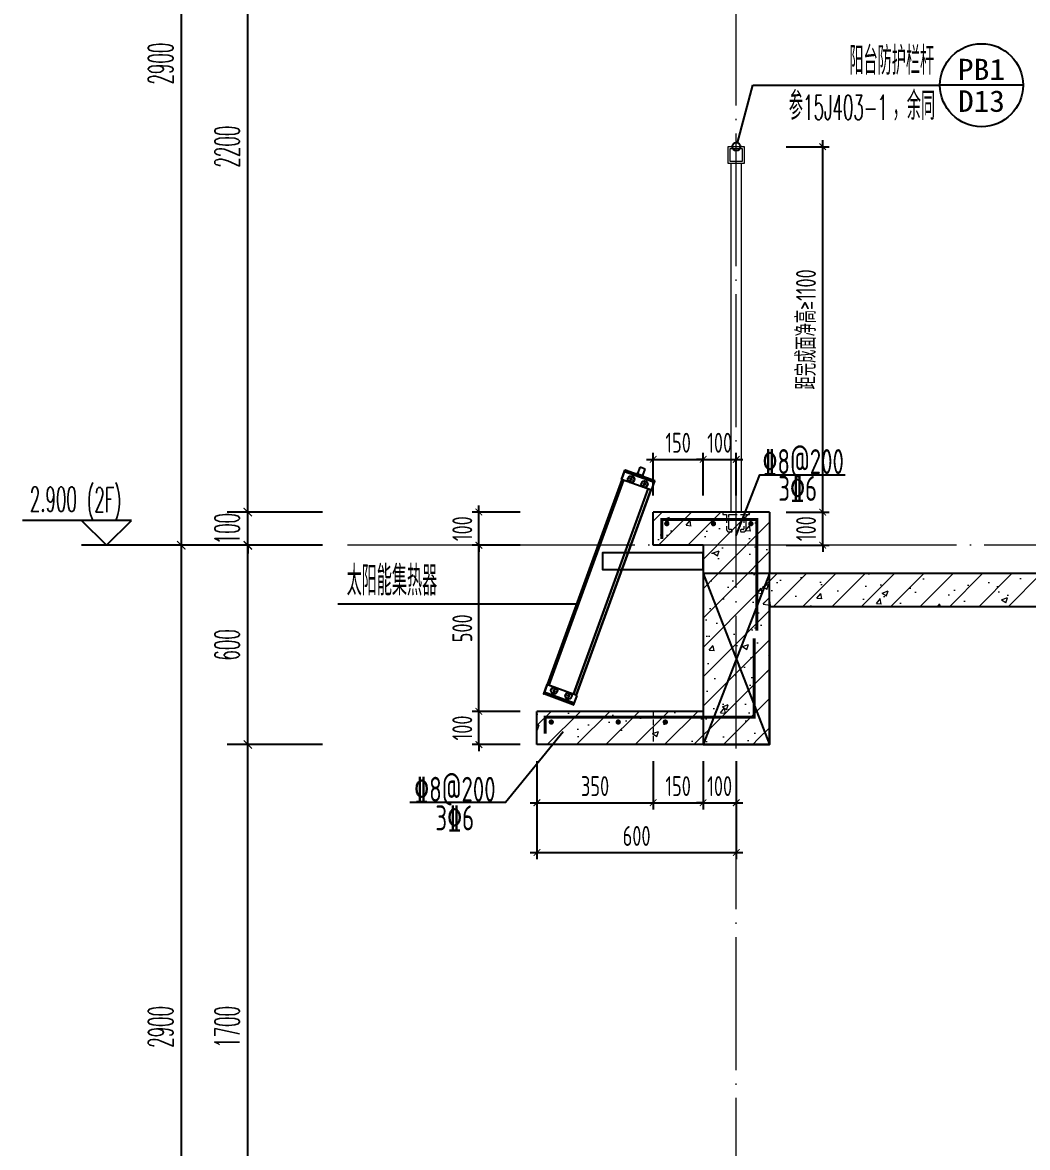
# Model space of a CAD drawing. Extents: x 826826 to 1642106, y -156213 to 399140.
# Drawn here: x 1521143 to 1524167, y 288853 to 292240 of the extents above; entities that cross this region are included whole.
import ezdxf
from ezdxf.enums import TextEntityAlignment as Align

# ---------------------------------------------------------------- set-up
doc = ezdxf.new("R2010")
doc.units = 0
doc.header["$LTSCALE"] = 1000
doc.linetypes.add('DASH', pattern=[0.35, 0.25, -0.1])
doc.linetypes.add('DOTE', pattern=[2.42, 2, -0.2, 0.02, -0.2])
doc.layers.get('0').update_dxf_attribs({"linetype": 'CONTINUOUS'})
doc.layers.get('DEFPOINTS').update_dxf_attribs({"linetype": 'CONTINUOUS'})
for name, color, linetype in [('DIM', 2, 'CONTINUOUS'), ('DIM_ELEV', 3, 'CONTINUOUS'), ('DIM_IDEN', 67, 'CONTINUOUS'), ('PUB_DIM', 3, 'CONTINUOUS'), ('PUB_TEXT', 2, 'CONTINUOUS'), ('REIN', 6, 'CONTINUOUS'), ('S-大样-砼线', 7, 'CONTINUOUS'), ('S-引出线', 40, 'CONTINUOUS'), ('TEXT', 2, 'CONTINUOUS'), ('WALL', 5, 'CONTINUOUS'), ('实线层', 7, 'CONTINUOUS')]:
    doc.layers.add(name, color=color, linetype=linetype)
for name, color, linetype, lineweight in [('DOTE', 251, 'DOTE', 9), ('PUB_HATCH', 8, 'CONTINUOUS', 9), ('平面-看线', 45, 'CONTINUOUS', 15), ('立面-栏杆', 105, 'CONTINUOUS', 15)]:
    doc.layers.add(name, color=color, linetype=linetype, lineweight=lineweight)
doc.styles.add('_TCH_DIM', font='SIMPLEX.shx', dxfattribs={"width": 0.7, "bigfont": 'GBCBIG.shx'})
doc.styles.add('_TCH_DIM_T3', font='SIMPLEX.shx', dxfattribs={"width": 0.494118, "bigfont": 'GBCBIG.shx'})
doc.styles.add('_TCH_LABEL', font='simhei.ttf')
doc.styles.add('DIM_FONT_T3', font='SIMPLEX', dxfattribs={"width": 0.705882, "bigfont": 'GBCBIG'})
doc.styles.add('TSSD_DIMENSION', font='Tssdeng.shx', dxfattribs={"width": 0.7, "bigfont": 'tssdchn.shx'})
doc.styles.add('TSSD_REIN', font='tssdeng.shx', dxfattribs={"width": 0.7, "height": 300, "bigfont": 'tssdchn.shx'})
doc.dimstyles.new('_TCH_ARCH&&25', dxfattribs={"dimtxt": 74.375, "dimasz": 25, "dimexe": 62.5, "dimexo": 75, "dimgap": 25, "dimtad": 1, "dimdec": 0, "dimzin": 0, "dimdsep": 46, "dimtxsty": '_TCH_DIM_T3', "dimblk": 'ARCHTICK', "dimcen": 0.09, "dimclrt": 7, "dimazin": 0, "dimtfac": 1, "dimtdec": 0, "dimtix": 1, "dimtmove": 2, "dimatfit": 3, "dimldrblk": 'ARCHTICK', "dimfxl": 0, "dimtolj": 1, "dimtzin": 0, "dimarcsym": 0})
doc.dimstyles.new('TSSD_20_20', dxfattribs={"dimtxt": 60, "dimasz": 20, "dimexe": 20, "dimexo": 50, "dimgap": 20, "dimtad": 1, "dimdec": 0, "dimzin": 0, "dimdsep": 46, "dimtxsty": 'TSSD_DIMENSION', "dimblk": 'ARCHTICK', "dimblk1": 'ARCHTICK', "dimblk2": 'ARCHTICK', "dimcen": 0, "dimdle": 20, "dimclrt": 7, "dimadec": 0, "dimazin": 0, "dimtfac": 1, "dimtdec": 0, "dimtix": 1, "dimtmove": 2, "dimatfit": 3, "dimfxl": 0, "dimtolj": 1, "dimtzin": 0, "dimarcsym": 0})
pattern_1 = [(45, (689015.794, 456209.414), (-44.194174, 44.194174), []), (50, (689015.8, 456209.41), (179.315046, -15.688034), [18.75, -206.25]), (355, (689015.8, 456209.41), (-34.687833, 188.048033), [15, -165]), (100.4514, (689030.74, 456208.1), (144.627345, 172.359886), [15.935047, -175.285528]), (46.1842, (689015.8, 456259.41), (266.81026, -41.379754), [28.125, -309.375]), (96.6356, (689038.03, 456255.97), (233.66568, 243.52947), [23.90257, -262.92825]), (351.1842, (689015.8, 456259.41), (233.66549, 243.52965), [22.5, -247.5]), (21, (689040.8, 456246.91), (149.226763, -100.654723), [18.75, -206.25]), (326, (689040.8, 456246.91), (60.828833, 181.28751), [15, -165]), (71.4514, (689053.23, 456238.53), (210.055657, 80.632624), [15.935047, -175.285528]), (37.5, (689015.794, 456209.414), (3.039964, 83.2234635), [0, -163, 0, -167.5, 0, -165.625]), (7.5, (689015.79, 456209.41), (65.767384, 98.602928), [0, -95.5, 0, -159.25, 0, -63.125]), (327.5, (688960.044, 456209.414), (133.455609, -5.638718), [0, -62.5, 0, -195, 0, -258.75]), (317.5, (688935.04, 456209.41), (145.796542, 25.026246), [0, -81.25, 0, -129.5, 0, -183.75])]

# ---------------------------------------------------------------- blocks, each defined once
blk = doc.blocks.new('A$C01192DFB')
at = {"layer": '实线层', "color": 5}
for p, q in [((-245.2, 221), (-235.1, 248.7)), ((-244.8, 220.8), (-234.5, 249)), ((-146.5, 211.5), (-236.8, 244.3)), ((-146.9, 212), (-236.2, 244.4)), ((-235.1, 248.7), (-234.7, 248.5)), ((-145.3, 216.4), (-234.6, 248.9)), ((-145.2, 216.5), (-234.5, 249)), ((-196.4, 238.3), (-203, 237.5)), ((-176.7, 228), (-203, 237.5)), ((-196.4, 238.3), (-189.3, 257.6)), ((-196.4, 238.3), (-181.3, 232.8)), ((-174.3, 252.1), (-189.3, 257.6)), ((-181.3, 232.8), (-174.3, 252.1)), ((-468.5, -396.9), (-243.8, 220.5)), ((-243.5, 220.4), (-468.2, -397)), ((-467.7, -397.2), (-243, 220.2)), ((-240, 219.1), (-464.7, -398.3)), ((-239.5, 218.9), (-464.2, -398.5)), ((-155, 188.2), (-245.2, 221)), ((-219.7, 220.8), (-218.7, 223.5)), ((-217.8, 218.6), (-219.7, 220.8)), ((-219.4, 214.4), (-214.3, 228.2)), ((-218.7, 223.5), (-215.9, 224)), ((-215, 219.1), (-217.8, 218.6)), ((-215.9, 224), (-214, 221.8)), ((-214, 221.8), (-215, 219.1)), ((-181.3, 232.8), (-176.7, 228)), ((-179.3, 206.1), (-178.4, 208.8)), ((-177.5, 203.9), (-179.3, 206.1)), ((-179, 199.7), (-174, 213.5)), ((-178.4, 208.8), (-175.5, 209.3)), ((-174.6, 204.4), (-177.5, 203.9)), ((-175.5, 209.3), (-173.7, 207.1)), ((-173.7, 207.1), (-174.6, 204.4)), ((-155.5, 188.3), (-145.2, 216.5)), ((-155, 188.2), (-144.9, 215.9)), ((-144.9, 215.9), (-145.4, 216)), ((-166, 192.2), (-390.7, -425.2)), ((-165.7, 192), (-390.4, -425.3)), ((-381.9, -428.4), (-157.2, 189)), ((-156.8, 188.8), (-381.5, -428.6)), ((-381.1, -428.7), (-156.4, 188.7)), ((-469.9, -396.4), (-480, -424.1)), ((-469.5, -396.6), (-479.7, -424.8)), ((-379.7, -429.2), (-469.9, -396.4)), ((-379.7, -429.2), (-468, -397.1)), ((-480, -424.1), (-479.6, -424.3)), ((-390.4, -457.1), (-479.7, -424.6)), ((-390.5, -457.2), (-479.7, -424.8)), ((-388.2, -452.5), (-478.4, -419.7)), ((-388.8, -452.7), (-478.1, -420.2)), ((-450.2, -412.7), (-451.2, -415.4)), ((-451.2, -415.4), (-449.4, -417.6)), ((-445.9, -408), (-450.9, -421.8)), ((-447.4, -412.2), (-450.2, -412.7)), ((-449.4, -417.6), (-446.5, -417.1)), ((-445.5, -414.4), (-447.4, -412.2)), ((-446.5, -417.1), (-445.5, -414.4)), ((-406.6, -428.6), (-407.6, -431.3)), ((-407.6, -431.3), (-405.7, -433.5)), ((-402.2, -423.9), (-407.2, -437.7)), ((-403.7, -428.1), (-406.6, -428.6)), ((-405.7, -433.5), (-402.9, -433)), ((-401.9, -430.3), (-403.7, -428.1)), ((-402.9, -433), (-401.9, -430.3)), ((-380.2, -429.1), (-390.5, -457.2)), ((-379.7, -429.2), (-389.8, -456.9)), ((-389.8, -456.9), (-390.3, -456.8))]:
    blk.add_line(p, q, dxfattribs=at)
for points in [[(-236.8, 244.3), (-236.7, 244.4), (-236.5, 244.5), (-236.4, 244.5), (-236.2, 244.4)], [(-146.5, 211.5), (-146.5, 211.6), (-146.6, 211.7), (-146.7, 211.9), (-146.9, 212)], [(-478.4, -419.7), (-478.4, -419.8), (-478.4, -420), (-478.2, -420.1), (-478.1, -420.2)], [(-388.2, -452.5), (-388.3, -452.6), (-388.4, -452.7), (-388.6, -452.7), (-388.8, -452.7)]]:
    blk.add_lwpolyline(points, dxfattribs=at)
blk.add_lwpolyline([(0, 0), (-302.4, 0), (-302.4, -49.7), (0, -49.7)], close=True, dxfattribs=at)
for centre, radius in [((-216.8, 221.3), 10), ((-216.8, 221.3), 9.5), ((-176.5, 206.6), 10), ((-176.5, 206.6), 9.5), ((-448.4, -414.9), 10), ((-448.4, -414.9), 9.5), ((-404.7, -430.8), 10), ((-404.7, -430.8), 9.5)]:
    blk.add_circle(centre, radius, dxfattribs=at)
for centre, start, end in [((-234.7, 248.5), 70, 160), ((-145.4, 216), 340, 70), ((-479.6, -424.3), 160, 250), ((-390.3, -456.8), 250, 340)]:
    blk.add_arc(centre, 0.5, start, end, dxfattribs=at)
blk = doc.blocks.new('A$C1D9D50FA')
at = {"layer": '立面-栏杆'}
for p, q in [((-15, 0), (-15, 1050)), ((15, 1050), (15, 0))]:
    blk.add_line(p, q, dxfattribs=at)
at = {"layer": '立面-栏杆', "linetype": 'DASH', "ltscale": 0.1}
for p, q in [((40, 0), (-40, 0)), ((-40, 0), (-40, -7.1)), ((40, -7.1), (40, 0)), ((-40, -7.1), (-29.7, -7.1)), ((-29.7, -7.1), (-29.7, -51)), ((-22.5, -7.1), (22.4, -7.1)), ((-22.5, -51), (-22.5, -7.1)), ((22.4, -7.1), (22.4, -51)), ((29.6, -7.1), (40, -7.1)), ((29.6, -51), (29.6, -7.1)), ((-15.3, -52.8), (-20.7, -52.8)), ((-20.7, -60), (-15.3, -60)), ((-12.6, -57.3), (-12.6, -55.5)), ((12.5, -55.5), (12.5, -57.3)), ((20.6, -52.8), (15.2, -52.8)), ((15.2, -60), (20.6, -60))]:
    blk.add_line(p, q, dxfattribs=at)
at = {"layer": '立面-栏杆'}
for points in [[(25, 1100), (-25, 1100), (-25, 1050), (25, 1050)], [(19, 1094), (-19, 1094), (-19, 1056), (19, 1056)]]:
    blk.add_lwpolyline(points, close=True, dxfattribs=at)
at = {"layer": '立面-栏杆', "linetype": 'DASH', "ltscale": 0.1}
for centre, major_axis, start_param, end_param in [((-20.7, -51), (6.36, 6.36), 2.356194, 3.926991), ((-20.7, -51), (1.27, 1.27), 2.356194, 3.926991), ((-15.3, -55.5), (1.91, 1.91), 5.497787, 7.068583), ((-15.3, -57.3), (1.91, 1.91), 3.926991, 5.497787), ((15.2, -55.5), (1.91, 1.91), 0.785398, 2.356194), ((17.1, -55.4), (3.53, 3.53), 2.748894, 3.534292), ((20.6, -51), (-6.36, 6.36), 2.356194, 3.926991), ((20.6, -51), (-1.27, 1.27), 2.356194, 3.926991)]:
    blk.add_ellipse(centre, major_axis=major_axis, ratio=1, start_param=start_param, end_param=end_param, dxfattribs=at)
blk = doc.blocks.new('A$C569B46DE')
at = {"layer": 'DIM_IDEN'}
for p, q in [((-21.8, 11.9), (24.7, 185.1)), ((24.7, 185.1), (588.1, 185.1)), ((838.1, 185.1), (588.1, 185.1))]:
    blk.add_line(p, q, dxfattribs=at)
for centre, radius in [((713.1, 185.1), 125), ((-25, 0), 12.3)]:
    blk.add_circle(centre, radius, dxfattribs=at)
at = {"layer": 'PUB_TEXT', "style": '_TCH_DIM'}
for s, height, width, p in [('阳台防护栏杆', 84.4, 0.7, (315.4, 216.7)), ('参', 84.4, 0.7, (133.2, 81)), ('，余同', 84.4, 0.7, (445.7, 81)), ('15J403-1', 74.38, 0.494118, (176.2, 81))]:
    blk.add_text(s, height=height, dxfattribs=dict(at, width=width)).set_placement(p)
at = {"layer": 'PUB_TEXT', "style": '_TCH_LABEL'}
for s, height, width, p, p2 in [('PB1', 63.81, 1.034884, (641.8, 200.7), (784.3, 200.7)), ('D13', 64.73, 1.00565, (642.8, 104.9), (783.3, 104.9))]:
    blk.add_text(s, height=height, dxfattribs=dict(at, width=width)).set_placement(p, p2, align=Align.FIT)
blk = doc.blocks.new('_ArchTick')
at = {"color": 0, "linetype": 'ByBlock', "const_width": 0.15}
blk.add_lwpolyline([(-0.5, -0.5), (0.5, 0.5)], dxfattribs=at)
blk = doc.blocks.new('*D1947')
at = {"layer": 'DEFPOINTS', "color": 0}
for p in [(1522691, 290066.4), (1523291, 290066.4), (1523291, 289741.3)]:
    blk.add_point(p, dxfattribs=at)
at = {"layer": 'DIM', "color": 0, "lineweight": -2}
for p, q in [((1522691, 290016.4), (1522691, 289721.3)), ((1523291, 290016.4), (1523291, 289721.3)), ((1522671, 289741.3), (1523311, 289741.3))]:
    blk.add_line(p, q, dxfattribs=at)
at = {"layer": 'DIM', "color": 0, "lineweight": -2, "xscale": 20, "yscale": 20, "zscale": 20, "rotation": 180}
blk.add_blockref('_ArchTick', (1522691, 289741.3), dxfattribs=at)
at = {"layer": 'DIM', "color": 0, "lineweight": -2, "xscale": 20, "yscale": 20, "zscale": 20}
blk.add_blockref('_ArchTick', (1523291, 289741.3), dxfattribs=at)
at = {"layer": 'DIM', "color": 7, "insert": (1522991, 289791.3), "char_height": 60, "attachment_point": 5, "style": 'TSSD_DIMENSION'}
blk.add_mtext('\\A1;600', dxfattribs=at)
blk = doc.blocks.new('*D1948')
at = {"layer": 'DEFPOINTS', "color": 0}
for p in [(1522691, 290066.4), (1523041, 290066.4), (1523041, 289891.3)]:
    blk.add_point(p, dxfattribs=at)
at = {"layer": 'DIM', "color": 0, "lineweight": -2}
for p, q in [((1522691, 290016.4), (1522691, 289871.3)), ((1523041, 290016.4), (1523041, 289871.3)), ((1522671, 289891.3), (1523061, 289891.3))]:
    blk.add_line(p, q, dxfattribs=at)
at = {"layer": 'DIM', "color": 0, "lineweight": -2, "xscale": 20, "yscale": 20, "zscale": 20, "rotation": 180}
blk.add_blockref('_ArchTick', (1522691, 289891.3), dxfattribs=at)
at = {"layer": 'DIM', "color": 0, "lineweight": -2, "xscale": 20, "yscale": 20, "zscale": 20}
blk.add_blockref('_ArchTick', (1523041, 289891.3), dxfattribs=at)
at = {"layer": 'DIM', "color": 7, "insert": (1522866, 289941.3), "char_height": 60, "attachment_point": 5, "style": 'TSSD_DIMENSION'}
blk.add_mtext('\\A1;350', dxfattribs=at)
blk = doc.blocks.new('*D1949')
at = {"layer": 'DEFPOINTS', "color": 0}
for p in [(1523041, 290066.4), (1523191, 290066.4), (1523191, 289891.3)]:
    blk.add_point(p, dxfattribs=at)
at = {"layer": 'DIM', "color": 0, "lineweight": -2}
for p, q in [((1523041, 290016.4), (1523041, 289871.3)), ((1523191, 290016.4), (1523191, 289871.3)), ((1523021, 289891.3), (1523211, 289891.3))]:
    blk.add_line(p, q, dxfattribs=at)
at = {"layer": 'DIM', "color": 0, "lineweight": -2, "xscale": 20, "yscale": 20, "zscale": 20, "rotation": 180}
blk.add_blockref('_ArchTick', (1523041, 289891.3), dxfattribs=at)
at = {"layer": 'DIM', "color": 0, "lineweight": -2, "xscale": 20, "yscale": 20, "zscale": 20}
blk.add_blockref('_ArchTick', (1523191, 289891.3), dxfattribs=at)
at = {"layer": 'DIM', "color": 7, "insert": (1523116, 289941.3), "char_height": 60, "attachment_point": 5, "style": 'TSSD_DIMENSION'}
blk.add_mtext('\\A1;150', dxfattribs=at)
blk = doc.blocks.new('*D1950')
at = {"layer": 'DEFPOINTS', "color": 0}
for p in [(1523191, 290066.4), (1523291, 290066.4), (1523291, 289891.3)]:
    blk.add_point(p, dxfattribs=at)
at = {"layer": 'DIM', "color": 0, "lineweight": -2}
for p, q in [((1523191, 290016.4), (1523191, 289871.3)), ((1523291, 290016.4), (1523291, 289871.3)), ((1523191, 289891.3), (1523171, 289891.3)), ((1523191, 289891.3), (1523291, 289891.3)), ((1523291, 289891.3), (1523311, 289891.3))]:
    blk.add_line(p, q, dxfattribs=at)
at = {"layer": 'DIM', "color": 0, "lineweight": -2, "xscale": 20, "yscale": 20, "zscale": 20}
blk.add_blockref('_ArchTick', (1523191, 289891.3), dxfattribs=at)
at = {"layer": 'DIM', "color": 0, "lineweight": -2, "xscale": 20, "yscale": 20, "zscale": 20, "rotation": 180}
blk.add_blockref('_ArchTick', (1523291, 289891.3), dxfattribs=at)
at = {"layer": 'DIM', "color": 7, "insert": (1523241, 289941.3), "char_height": 60, "attachment_point": 5, "style": 'TSSD_DIMENSION'}
blk.add_mtext('\\A1;100', dxfattribs=at)
blk = doc.blocks.new('*D1953')
at = {"layer": 'DEFPOINTS', "color": 0}
for p in [(1523191, 290925), (1523041, 290766.4), (1523191, 290766.4)]:
    blk.add_point(p, dxfattribs=at)
at = {"layer": 'DIM', "color": 0, "lineweight": -2}
for p, q in [((1523041, 290816.4), (1523041, 290945)), ((1523191, 290816.4), (1523191, 290945)), ((1523021, 290925), (1523211, 290925))]:
    blk.add_line(p, q, dxfattribs=at)
at = {"layer": 'DIM', "color": 0, "lineweight": -2, "xscale": 20, "yscale": 20, "zscale": 20, "rotation": 180}
blk.add_blockref('_ArchTick', (1523041, 290925), dxfattribs=at)
at = {"layer": 'DIM', "color": 0, "lineweight": -2, "xscale": 20, "yscale": 20, "zscale": 20}
blk.add_blockref('_ArchTick', (1523191, 290925), dxfattribs=at)
at = {"layer": 'DIM', "color": 7, "insert": (1523116, 290975), "char_height": 60, "attachment_point": 5, "style": 'TSSD_DIMENSION'}
blk.add_mtext('\\A1;150', dxfattribs=at)
blk = doc.blocks.new('*D1954')
at = {"layer": 'DEFPOINTS', "color": 0}
for p in [(1523291, 290925), (1523191, 290766.4), (1523291, 290766.4)]:
    blk.add_point(p, dxfattribs=at)
at = {"layer": 'DIM', "color": 0, "lineweight": -2}
for p, q in [((1523191, 290816.4), (1523191, 290945)), ((1523291, 290816.4), (1523291, 290945)), ((1523191, 290925), (1523171, 290925)), ((1523191, 290925), (1523291, 290925)), ((1523291, 290925), (1523311, 290925))]:
    blk.add_line(p, q, dxfattribs=at)
at = {"layer": 'DIM', "color": 0, "lineweight": -2, "xscale": 20, "yscale": 20, "zscale": 20}
blk.add_blockref('_ArchTick', (1523191, 290925), dxfattribs=at)
at = {"layer": 'DIM', "color": 0, "lineweight": -2, "xscale": 20, "yscale": 20, "zscale": 20, "rotation": 180}
blk.add_blockref('_ArchTick', (1523291, 290925), dxfattribs=at)
at = {"layer": 'DIM', "color": 7, "insert": (1523241, 290975), "char_height": 60, "attachment_point": 5, "style": 'TSSD_DIMENSION'}
blk.add_mtext('\\A1;100', dxfattribs=at)
blk = doc.blocks.new('*D1955')
at = {"layer": 'DEFPOINTS', "color": 0}
for p in [(1523391, 291866.4), (1523551, 291866.4), (1523391, 290766.4)]:
    blk.add_point(p, dxfattribs=at)
at = {"layer": 'DIM', "color": 0, "lineweight": -2}
for p, q in [((1523551, 290746.4), (1523551, 291886.4)), ((1523441, 291866.4), (1523571, 291866.4)), ((1523441, 290766.4), (1523571, 290766.4))]:
    blk.add_line(p, q, dxfattribs=at)
at = {"layer": 'DIM', "color": 0, "lineweight": -2, "xscale": 20, "yscale": 20, "zscale": 20}
for p, rotation in [((1523551, 291866.4), 90), ((1523551, 290766.4), 270)]:
    blk.add_blockref('_ArchTick', p, dxfattribs=dict(at, rotation=rotation))
at = {"layer": 'DIM', "color": 7, "insert": (1523501, 291316.4), "char_height": 60, "attachment_point": 5, "rotation": 90, "style": 'TSSD_DIMENSION'}
blk.add_mtext('\\A1;距完成面净高≥1100', dxfattribs=at)
blk = doc.blocks.new('*D1956')
at = {"layer": 'DEFPOINTS', "color": 0}
for p in [(1523391, 290766.4), (1523551, 290766.4), (1523391, 290666.4)]:
    blk.add_point(p, dxfattribs=at)
at = {"layer": 'DIM', "color": 0, "lineweight": -2}
for p, q in [((1523441, 290766.4), (1523571, 290766.4)), ((1523551, 290766.4), (1523551, 290786.4)), ((1523551, 290666.4), (1523551, 290766.4)), ((1523441, 290666.4), (1523571, 290666.4)), ((1523551, 290666.4), (1523551, 290646.4))]:
    blk.add_line(p, q, dxfattribs=at)
at = {"layer": 'DIM', "color": 0, "lineweight": -2, "xscale": 20, "yscale": 20, "zscale": 20}
for p, rotation in [((1523551, 290766.4), 270), ((1523551, 290666.4), 90)]:
    blk.add_blockref('_ArchTick', p, dxfattribs=dict(at, rotation=rotation))
at = {"layer": 'DIM', "color": 7, "insert": (1523501, 290716.4), "char_height": 60, "attachment_point": 5, "rotation": 90, "style": 'TSSD_DIMENSION'}
blk.add_mtext('\\A1;100', dxfattribs=at)
blk = doc.blocks.new('*D1957')
at = {"layer": 'DEFPOINTS', "color": 0}
for p in [(1522516.4, 290766.4), (1522691, 290766.4), (1522691, 290666.4)]:
    blk.add_point(p, dxfattribs=at)
at = {"layer": 'DIM', "color": 0, "lineweight": -2}
for p, q in [((1522641, 290766.4), (1522496.4, 290766.4)), ((1522516.4, 290766.4), (1522516.4, 290786.4)), ((1522516.4, 290666.4), (1522516.4, 290766.4)), ((1522641, 290666.4), (1522496.4, 290666.4)), ((1522516.4, 290666.4), (1522516.4, 290646.4))]:
    blk.add_line(p, q, dxfattribs=at)
at = {"layer": 'DIM', "color": 0, "lineweight": -2, "xscale": 20, "yscale": 20, "zscale": 20}
for p, rotation in [((1522516.4, 290766.4), 270), ((1522516.4, 290666.4), 90)]:
    blk.add_blockref('_ArchTick', p, dxfattribs=dict(at, rotation=rotation))
at = {"layer": 'DIM', "color": 7, "insert": (1522466.4, 290716.4), "char_height": 60, "attachment_point": 5, "rotation": 90, "style": 'TSSD_DIMENSION'}
blk.add_mtext('\\A1;100', dxfattribs=at)
blk = doc.blocks.new('*D1958')
at = {"layer": 'DEFPOINTS', "color": 0}
for p in [(1522516.4, 290666.4), (1522691, 290666.4), (1522691, 290166.4)]:
    blk.add_point(p, dxfattribs=at)
at = {"layer": 'DIM', "color": 0, "lineweight": -2}
for p, q in [((1522641, 290666.4), (1522496.4, 290666.4)), ((1522516.4, 290146.4), (1522516.4, 290686.4)), ((1522641, 290166.4), (1522496.4, 290166.4))]:
    blk.add_line(p, q, dxfattribs=at)
at = {"layer": 'DIM', "color": 0, "lineweight": -2, "xscale": 20, "yscale": 20, "zscale": 20}
for p, rotation in [((1522516.4, 290666.4), 90), ((1522516.4, 290166.4), 270)]:
    blk.add_blockref('_ArchTick', p, dxfattribs=dict(at, rotation=rotation))
at = {"layer": 'DIM', "color": 7, "insert": (1522466.4, 290416.4), "char_height": 60, "attachment_point": 5, "rotation": 90, "style": 'TSSD_DIMENSION'}
blk.add_mtext('\\A1;500', dxfattribs=at)
blk = doc.blocks.new('*D1959')
at = {"layer": 'DEFPOINTS', "color": 0}
for p in [(1522516.4, 290166.4), (1522691, 290166.4), (1522691, 290066.4)]:
    blk.add_point(p, dxfattribs=at)
at = {"layer": 'DIM', "color": 0, "lineweight": -2}
for p, q in [((1522641, 290166.4), (1522496.4, 290166.4)), ((1522516.4, 290166.4), (1522516.4, 290186.4)), ((1522516.4, 290066.4), (1522516.4, 290166.4)), ((1522641, 290066.4), (1522496.4, 290066.4)), ((1522516.4, 290066.4), (1522516.4, 290046.4))]:
    blk.add_line(p, q, dxfattribs=at)
at = {"layer": 'DIM', "color": 0, "lineweight": -2, "xscale": 20, "yscale": 20, "zscale": 20}
for p, rotation in [((1522516.4, 290166.4), 270), ((1522516.4, 290066.4), 90)]:
    blk.add_blockref('_ArchTick', p, dxfattribs=dict(at, rotation=rotation))
at = {"layer": 'DIM', "color": 7, "insert": (1522466.4, 290116.4), "char_height": 60, "attachment_point": 5, "rotation": 90, "style": 'TSSD_DIMENSION'}
blk.add_mtext('\\A1;100', dxfattribs=at)
blk = doc.blocks.new('*D1999')
at = {"layer": 'DEFPOINTS', "color": 0}
for p in [(1521820.8, 290066.4), (1522120.8, 290066.4), (1522120.8, 288366.4)]:
    blk.add_point(p, dxfattribs=at)
at = {"layer": 'PUB_DIM', "color": 0, "lineweight": -2}
for p, q in [((1522045.8, 290066.4), (1521758.3, 290066.4)), ((1521820.8, 288366.4), (1521820.8, 290066.4)), ((1522045.8, 288366.4), (1521758.3, 288366.4))]:
    blk.add_line(p, q, dxfattribs=at)
at = {"layer": 'PUB_DIM', "color": 0, "lineweight": -2, "xscale": 25, "yscale": 25, "zscale": 25}
for p, rotation in [((1521820.8, 290066.4), 90), ((1521820.8, 288366.4), 270)]:
    blk.add_blockref('_ArchTick', p, dxfattribs=dict(at, rotation=rotation))
at = {"layer": 'PUB_DIM', "color": 7, "insert": (1521758.6, 289216.4), "char_height": 74.38, "attachment_point": 5, "rotation": 90, "style": '_TCH_DIM_T3'}
blk.add_mtext('\\A1;1700', dxfattribs=at)
blk = doc.blocks.new('*D2000')
at = {"layer": 'DEFPOINTS', "color": 0}
for p in [(1521820.8, 290666.4), (1522120.8, 290666.4), (1522120.8, 290066.4)]:
    blk.add_point(p, dxfattribs=at)
at = {"layer": 'PUB_DIM', "color": 0, "lineweight": -2}
for p, q in [((1522045.8, 290666.4), (1521758.3, 290666.4)), ((1521820.8, 290066.4), (1521820.8, 290666.4)), ((1522045.8, 290066.4), (1521758.3, 290066.4))]:
    blk.add_line(p, q, dxfattribs=at)
at = {"layer": 'PUB_DIM', "color": 0, "lineweight": -2, "xscale": 25, "yscale": 25, "zscale": 25}
for p, rotation in [((1521820.8, 290666.4), 90), ((1521820.8, 290066.4), 270)]:
    blk.add_blockref('_ArchTick', p, dxfattribs=dict(at, rotation=rotation))
at = {"layer": 'PUB_DIM', "color": 7, "insert": (1521758.6, 290366.4), "char_height": 74.38, "attachment_point": 5, "rotation": 90, "style": '_TCH_DIM_T3'}
blk.add_mtext('\\A1;600', dxfattribs=at)
blk = doc.blocks.new('*D2001')
at = {"layer": 'DEFPOINTS', "color": 0}
for p in [(1521820.8, 290766.4), (1522120.8, 290766.4), (1522120.8, 290666.4)]:
    blk.add_point(p, dxfattribs=at)
at = {"layer": 'PUB_DIM', "color": 0, "lineweight": -2}
for p, q in [((1522045.8, 290766.4), (1521758.3, 290766.4)), ((1521820.8, 290766.4), (1521820.8, 290791.4)), ((1521820.8, 290666.4), (1521820.8, 290766.4)), ((1522045.8, 290666.4), (1521758.3, 290666.4)), ((1521820.8, 290666.4), (1521820.8, 290641.4))]:
    blk.add_line(p, q, dxfattribs=at)
at = {"layer": 'PUB_DIM', "color": 0, "lineweight": -2, "xscale": 25, "yscale": 25, "zscale": 25}
for p, rotation in [((1521820.8, 290766.4), 270), ((1521820.8, 290666.4), 90)]:
    blk.add_blockref('_ArchTick', p, dxfattribs=dict(at, rotation=rotation))
at = {"layer": 'PUB_DIM', "color": 7, "insert": (1521758.6, 290716.4), "char_height": 74.38, "attachment_point": 5, "rotation": 90, "style": '_TCH_DIM_T3'}
blk.add_mtext('\\A1;100', dxfattribs=at)
blk = doc.blocks.new('*D2002')
at = {"layer": 'DEFPOINTS', "color": 0}
for p in [(1521820.8, 292966.4), (1522120.8, 292966.4), (1522120.8, 290766.4)]:
    blk.add_point(p, dxfattribs=at)
at = {"layer": 'PUB_DIM', "color": 0, "lineweight": -2}
for p, q in [((1522045.8, 292966.4), (1521758.3, 292966.4)), ((1521820.8, 290766.4), (1521820.8, 292966.4)), ((1522045.8, 290766.4), (1521758.3, 290766.4))]:
    blk.add_line(p, q, dxfattribs=at)
at = {"layer": 'PUB_DIM', "color": 0, "lineweight": -2, "xscale": 25, "yscale": 25, "zscale": 25}
for p, rotation in [((1521820.8, 292966.4), 90), ((1521820.8, 290766.4), 270)]:
    blk.add_blockref('_ArchTick', p, dxfattribs=dict(at, rotation=rotation))
at = {"layer": 'PUB_DIM', "color": 7, "insert": (1521758.6, 291866.4), "char_height": 74.38, "attachment_point": 5, "rotation": 90, "style": '_TCH_DIM_T3'}
blk.add_mtext('\\A1;2200', dxfattribs=at)
blk = doc.blocks.new('*D2018')
at = {"layer": 'DEFPOINTS', "color": 0}
for p in [(1521620.8, 290666.4), (1522120.8, 290666.4), (1522120.8, 287766.4)]:
    blk.add_point(p, dxfattribs=at)
at = {"layer": 'PUB_DIM', "color": 0, "lineweight": -2}
for p, q in [((1522045.8, 290666.4), (1521558.3, 290666.4)), ((1521620.8, 287766.4), (1521620.8, 290666.4)), ((1522045.8, 287766.4), (1521558.3, 287766.4))]:
    blk.add_line(p, q, dxfattribs=at)
at = {"layer": 'PUB_DIM', "color": 0, "lineweight": -2, "xscale": 25, "yscale": 25, "zscale": 25}
for p, rotation in [((1521620.8, 290666.4), 90), ((1521620.8, 287766.4), 270)]:
    blk.add_blockref('_ArchTick', p, dxfattribs=dict(at, rotation=rotation))
at = {"layer": 'PUB_DIM', "color": 7, "insert": (1521558.6, 289216.4), "char_height": 74.38, "attachment_point": 5, "rotation": 90, "style": '_TCH_DIM_T3'}
blk.add_mtext('\\A1;2900', dxfattribs=at)
blk = doc.blocks.new('*D2019')
at = {"layer": 'DEFPOINTS', "color": 0}
for p in [(1521620.8, 293566.4), (1522120.8, 293566.4), (1522120.8, 290666.4)]:
    blk.add_point(p, dxfattribs=at)
at = {"layer": 'PUB_DIM', "color": 0, "lineweight": -2}
for p, q in [((1522045.8, 293566.4), (1521558.3, 293566.4)), ((1521620.8, 290666.4), (1521620.8, 293566.4)), ((1522045.8, 290666.4), (1521558.3, 290666.4))]:
    blk.add_line(p, q, dxfattribs=at)
at = {"layer": 'PUB_DIM', "color": 0, "lineweight": -2, "xscale": 25, "yscale": 25, "zscale": 25}
for p, rotation in [((1521620.8, 293566.4), 90), ((1521620.8, 290666.4), 270)]:
    blk.add_blockref('_ArchTick', p, dxfattribs=dict(at, rotation=rotation))
at = {"layer": 'PUB_DIM', "color": 7, "insert": (1521558.6, 292116.4), "char_height": 74.38, "attachment_point": 5, "rotation": 90, "style": '_TCH_DIM_T3'}
blk.add_mtext('\\A1;2900', dxfattribs=at)
blk = doc.blocks.new('A$C6EAB53B2')
at = {"layer": 'REIN'}
blk.add_lwpolyline([(818.6, 871.6, 9, 9, 0), (818.6, 929.8, 9, 9, 0), (1104.4, 929.8, 9, 9, 0), (1104.4, 595.1, 9, 9, 0)], format="xyseb", dxfattribs=at)
at = {"layer": 'REIN', "const_width": 8}
for points in [[(829.1, 917.5, 1), (837.1, 917.5, 1)], [(969.6, 917.5, 1), (977.6, 917.5, 1)], [(1082.2, 917.5, 1), (1090.2, 917.5, 1)], [(481.4, 320.3, 1), (489.4, 320.3, 1)], [(682.9, 320.3, 1), (690.9, 320.3, 1)], [(824.6, 320.3, 1), (832.6, 320.3, 1)]]:
    blk.add_lwpolyline(points, format="xyb", close=True, dxfattribs=at)
at = {"layer": 'REIN', "const_width": 9}
blk.add_lwpolyline([(467.5, 285.1), (467.5, 335.4), (1096.1, 335.4), (1096.1, 572.3)], dxfattribs=at)
at = {"layer": 'S-大样-砼线'}
for p, q in [((942.2, 767.5), (1142.2, 252.5)), ((1142.2, 767.5), (942.2, 252.5))]:
    blk.add_line(p, q, dxfattribs=at)
blk.add_lwpolyline([(1142.2, 767.5), (942.2, 767.5), (942.2, 252.5), (1142.2, 252.5)], close=True, dxfattribs=at)
at = {"layer": 'S-引出线'}
for points in [[(1042.2, 882.2), (1112.8, 1064.4), (1369.8, 1064.4)], [(521.6, 291.2), (347.8, 77.8), (59.4, 77.8)]]:
    blk.add_lwpolyline(points, dxfattribs=at)
at = {"layer": 'TEXT', "style": 'TSSD_REIN', "width": 0.7}
for s, p in [('%%1328@200', (1121, 1067)), ('3%%1326', (1168.9, 986.1)), ('%%1328@200', (72.9, 80.4)), ('3%%1326', (136.7, -5.8))]:
    blk.add_text(s, height=75, rotation=0, dxfattribs=at).set_placement(p)
blk = doc.blocks.new('20210805.14472973')
at = {"layer": 'TEXT'}
blk.add_blockref('A$C6EAB53B2', (-59.4, 0), dxfattribs=at)

msp = doc.modelspace()

# ---------------------------------------------------------------- hatches: boundary and pattern name
at = {"layer": 'PUB_HATCH'}
h = msp.add_hatch(dxfattribs=at)
h.set_pattern_fill('钢筋混凝土', color=256, scale=25, style=0)
h.set_pattern_definition(pattern_1)
h.paths.add_polyline_path([(1523190.98, 290666.38), (1523390.98, 290766.38), (1523040.98, 290766.38), (1523040.98, 290666.38)])
h = msp.add_hatch(dxfattribs=at)
h.set_pattern_fill('钢筋混凝土', color=256, scale=25, style=0)
h.set_pattern_definition(pattern_1)
h.paths.add_polyline_path([(1523390.98, 290766.38), (1523190.98, 290666.38), (1523190.98, 290581.38), (1523324.31, 290548.05), (1523390.98, 290581.38)])
h = msp.add_hatch(dxfattribs=at)
h.set_pattern_fill('钢筋混凝土', color=256, scale=25, style=0)
h.set_pattern_definition(pattern_1)
h.paths.add_polyline_path([(1523324.31, 290548.05), (1523190.98, 290581.38), (1523190.98, 290166.38), (1523390.98, 290066.38), (1523390.98, 290481.38)])
h = msp.add_hatch(dxfattribs=at)
h.set_pattern_fill('钢筋混凝土', color=256, scale=25, style=0)
h.set_pattern_definition(pattern_1)
h.paths.add_polyline_path([(1525889.5, 290581.38), (1523390.98, 290581.38), (1523324.31, 290548.05), (1523390.98, 290481.38), (1525889.5, 290481.38)])
h = msp.add_hatch(dxfattribs=at)
h.set_pattern_fill('钢筋混凝土', color=256, scale=25, style=0)
h.set_pattern_definition(pattern_1)
h.paths.add_polyline_path([(1523390.98, 290066.38), (1523190.98, 290166.38), (1522690.98, 290166.38), (1522690.98, 290066.38)])

# ---------------------------------------------------------------- linework, layer by layer
at = {"layer": 'DIM_ELEV'}
for p, q in [((1521470.78, 290741.38), (1521142.78, 290741.38)), ((1521395.78, 290666.38), (1521320.78, 290741.38)), ((1521395.78, 290666.38), (1521470.78, 290741.38)), ((1521820.78, 290666.38), (1521320.78, 290666.38))]:
    msp.add_line(p, q, dxfattribs=at)
at = {"layer": 'DIM_IDEN'}
for p, q in [((1522629.5, 290488.87), (1522092.06, 290488.87)), ((1522810.58, 290488.87), (1522629.5, 290488.87))]:
    msp.add_line(p, q, dxfattribs=at)
at = {"layer": 'DOTE', "color": 1, "linetype": 'DOTE', "ltscale": 0.2}
for p, q in [((1523290.98, 286666.38), (1523290.98, 306266.39)), ((1525889.5, 290666.39), (1522120.78, 290666.39))]:
    msp.add_line(p, q, dxfattribs=at)
at = {"layer": 'WALL'}
for p, q in [((1523390.98, 290766.38), (1523040.98, 290766.38)), ((1523040.98, 290666.38), (1523040.98, 290766.38)), ((1523390.98, 290766.38), (1523390.98, 290581.38)), ((1523190.98, 290666.38), (1523040.98, 290666.38)), ((1523190.98, 290666.38), (1523190.98, 290581.38)), ((1523190.98, 290581.38), (1523190.98, 290166.38)), ((1525889.5, 290581.38), (1523390.98, 290581.38)), ((1525889.5, 290481.38), (1523390.98, 290481.38)), ((1523390.98, 290481.38), (1523390.98, 290066.38)), ((1523190.98, 290166.38), (1522690.98, 290166.38)), ((1522690.98, 290066.38), (1522690.98, 290166.38)), ((1523390.98, 290066.38), (1522690.98, 290066.38))]:
    msp.add_line(p, q, dxfattribs=at)
at = {"layer": '平面-看线', "color": 6, "linetype": 'DASH', "ltscale": 0.07}
msp.add_line((1523040.98, 290166.38), (1523040.98, 290066.39), dxfattribs=at)

# ---------------------------------------------------------------- block references
for name, p in [('A$C569B46DE', (1523315.98, 291866.38)), ('A$C1D9D50FA', (1523290.98, 290766.38)), ('A$C01192DFB', (1523190.98, 290643.63))]:
    msp.add_blockref(name, p)
at = {"layer": 'S-大样-砼线'}
msp.add_blockref('20210805.14472973', (1522308.14, 289813.89), dxfattribs=at)

# ---------------------------------------------------------------- texts
at = {"layer": 'PUB_TEXT'}
for s, height, style, width, p in [('2.900', 74.375, '_TCH_DIM', 0.494118, (1521164.68, 290767.63)), ('(2F)', 74.375, '_TCH_DIM', 0.494118, (1521336.83, 290766.41)), ('太阳能集热器', 89.362, 'DIM_FONT_T3', 0.705882, (1522118.31, 290515.12))]:
    msp.add_text(s, height=height, dxfattribs=dict(at, style=style, width=width)).set_placement(p)

# ---------------------------------------------------------------- dimensions: what is measured, and where the dimension line sits
at = {"layer": 'DIM'}
dim = msp.add_aligned_dim(p1=(1523390.98, 290766.38), p2=(1523390.98, 291866.38), distance=-160, text='距完成面净高≥1100', dimstyle='TSSD_20_20', dxfattribs=at)
dim.commit()
dim.dimension.update_dxf_attribs({"geometry": '*D1955', "text_midpoint": (1523500.98, 291316.38)})
for p1, p2, distance, picture, middle in [((1523040.98, 290766.38), (1523190.98, 290766.38), 158.59, '*D1953', (1523115.98, 290974.97)), ((1523190.98, 290766.38), (1523290.98, 290766.38), 158.59, '*D1954', (1523240.98, 290974.97)), ((1522690.98, 290666.38), (1522690.98, 290766.38), 174.61, '*D1957', (1522466.36, 290716.38)), ((1523390.98, 290666.38), (1523390.98, 290766.38), -160, '*D1956', (1523500.98, 290716.38)), ((1522690.98, 290166.38), (1522690.98, 290666.38), 174.61, '*D1958', (1522466.36, 290416.38)), ((1522690.98, 290066.38), (1522690.98, 290166.38), 174.61, '*D1959', (1522466.36, 290116.38)), ((1522690.98, 290066.38), (1523291.01, 290066.38), -325.06, '*D1947', (1522990.99, 289791.33)), ((1522690.98, 290066.38), (1523041.01, 290066.38), -175.06, '*D1948', (1522865.99, 289941.33)), ((1523041.01, 290066.38), (1523191.01, 290066.38), -175.06, '*D1949', (1523116.01, 289941.33)), ((1523191.01, 290066.38), (1523291.01, 290066.38), -175.06, '*D1950', (1523241.01, 289941.33))]:
    dim = msp.add_aligned_dim(p1=p1, p2=p2, distance=distance, dimstyle='TSSD_20_20', dxfattribs=at)
    dim.commit()
    dim.dimension.update_dxf_attribs({"geometry": picture, "text_midpoint": middle})
at = {"layer": 'PUB_DIM'}
for p1, p2, distance, picture, middle in [((1522120.78, 290666.38), (1522120.78, 293566.38), 500, '*D2019', (1521558.59, 292116.38)), ((1522120.78, 290766.38), (1522120.78, 292966.38), 300, '*D2002', (1521758.59, 291866.38)), ((1522120.78, 290666.38), (1522120.78, 290766.38), 300, '*D2001', (1521758.59, 290716.38)), ((1522120.78, 287766.38), (1522120.78, 290666.38), 500, '*D2018', (1521558.59, 289216.38)), ((1522120.78, 290066.38), (1522120.78, 290666.38), 300, '*D2000', (1521758.59, 290366.38)), ((1522120.78, 288366.38), (1522120.78, 290066.38), 300, '*D1999', (1521758.59, 289216.38))]:
    dim = msp.add_aligned_dim(p1=p1, p2=p2, distance=distance, dimstyle='_TCH_ARCH&&25', dxfattribs=at)
    dim.commit()
    dim.dimension.update_dxf_attribs({"geometry": picture, "text_midpoint": middle})

doc.saveas('drawing.dxf')
